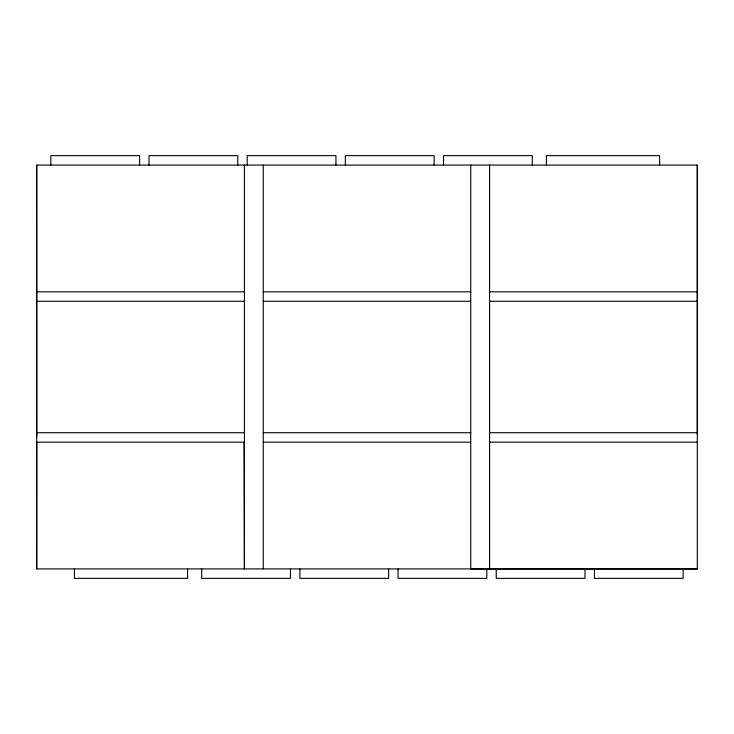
<?xml version="1.0" encoding="UTF-8"?>
<svg xmlns="http://www.w3.org/2000/svg" width="734" height="734" viewBox="0 0 734 734"><rect width="100%" height="100%" fill="white"/><g stroke="black" fill="none" stroke-linecap="round" stroke-linejoin="round"><path stroke-width="1.1" d="M683.556 568.923L697.3 568.923L697.3 165.077L36.7 165.077L36.755 436.794M594.412 568.923L594.412 578.355L683.152 578.355L683.152 568.923L36.7 568.923L36.755 442.162L244.413 442.162M697.3 433.886L697.3 165.077M697.245 432.73L489.587 432.73M36.755 291.838L244.413 291.838M263.267 291.838L470.733 291.838M489.587 291.838L697.245 291.838M36.7 301.27L244.413 301.27M263.267 301.27L470.733 301.27M489.587 301.27L697.245 301.27M36.755 432.73L244.413 432.73M263.267 432.73L470.733 432.73M263.267 442.162L470.733 442.162M489.587 442.162L697.3 442.162M697.3 568.923L470.733 568.905L470.733 165.077M244.055 442.162L244.413 568.923L244.413 165.077M659.582 165.077L659.582 155.645L546.417 155.645L546.417 165.077M584.98 568.923L584.98 578.355L496.239 578.355L496.239 568.923M532.269 165.077L532.269 155.645L443.529 155.645L443.529 165.077M489.587 165.095L489.587 568.905M486.807 568.923L486.807 578.355L398.067 578.355L398.067 568.923M434.106 165.077L434.106 155.645L345.356 155.645L345.356 165.077M388.644 568.923L388.644 578.355L299.894 578.355L299.894 568.923M335.933 165.077L335.933 155.645L247.193 155.645L247.193 165.077M290.471 568.923L290.471 578.355L201.731 578.355L201.731 568.923M263.267 165.077L263.267 568.923M237.761 165.077L237.761 155.645L149.02 155.645L149.02 165.077M187.583 568.923L187.583 578.355L74.418 578.355L74.418 568.923M139.588 165.077L139.588 155.645L50.848 155.645L50.848 165.077M36.7 165.077L36.7 568.923"/></g></svg>
